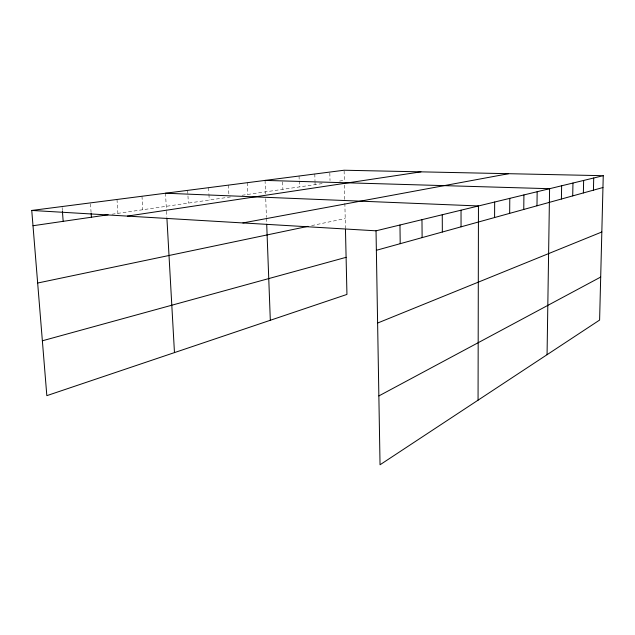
<?xml version="1.0" encoding="UTF-8"?>
<svg xmlns="http://www.w3.org/2000/svg" width="635" height="635" viewBox="0 0 635 635"><rect width="100%" height="100%" fill="white"/><g stroke="black" fill="none" stroke-linecap="round" stroke-linejoin="round"><path stroke-width="0.48" stroke-dasharray="3.17 2.38" d="M311.658 225.584L345.21 218.551M112.022 214.217L230.862 196.898M242.102 195.262L323.525 183.404M339.582 181.062L344.337 180.364L344.106 170.228M62.127 207.534L62.428 211.479M90.48 203.851L91.083 212.447M116.999 199.469L117.912 213.36M141.986 196.255L142.804 209.733M165.505 193.23L166.465 210.272M166.521 211.257L166.854 217.186M187.682 190.373L188.349 203.097M208.637 187.674L208.907 193.389M208.955 194.342L209.233 200.057M228.457 185.118L228.87 194.389M247.237 182.705L247.721 194.445M265.057 180.411L265.565 193.826M265.748 198.739L266.446 217.376M266.486 218.353L266.668 223.226M282.623 181.888L282.877 189.325M299.053 176.03L299.172 179.991M299.204 180.983L299.395 186.92M314.801 174.006L314.992 180.761M315.023 181.729L315.103 184.626M329.827 173.014L330.017 180.562M344.448 185.158L344.773 199.525M344.861 203.327L345.432 228.275"/><path stroke-width="0.95" d="M478.06 400.169L478.457 205.962L165.505 193.23M494.586 217.535L494.665 202.033M509.667 213.36L509.786 198.366M523.764 209.455L523.915 194.937M536.98 205.796L537.162 191.722M547.06 354.703L549.592 188.706L265.057 180.411M561.403 199.025L561.634 185.785M572.714 195.89L572.961 183.039M583.367 192.937L583.636 180.443M593.431 190.151L593.717 177.998M603.25 175.689L599.607 320.064L380.04 464.772L376.031 230.815L603.25 175.689L344.106 170.228L31.75 210.447L46.831 395.653L346.948 294.426L345.456 229.251M378.865 395.93L600.694 277.05M377.611 323.04L601.829 231.989M376.365 250.293L602.948 187.516M42.362 340.789L346.099 257.326M37.655 283.027L307.999 226.354M242.887 222.941L508.603 173.696M127.397 216.106L420.957 171.847M32.996 225.735L108.101 214.789M31.75 210.447L376.031 230.815M62.428 211.479L63.175 221.337M91.146 213.4L91.416 217.218M166.91 218.17L174.466 352.6M266.708 224.203L270.32 320.27M399.971 225.012L400.201 243.689M421.973 219.67L422.124 237.617M442.262 214.749L442.341 232.013M461.034 210.193L461.058 226.83"/></g></svg>
